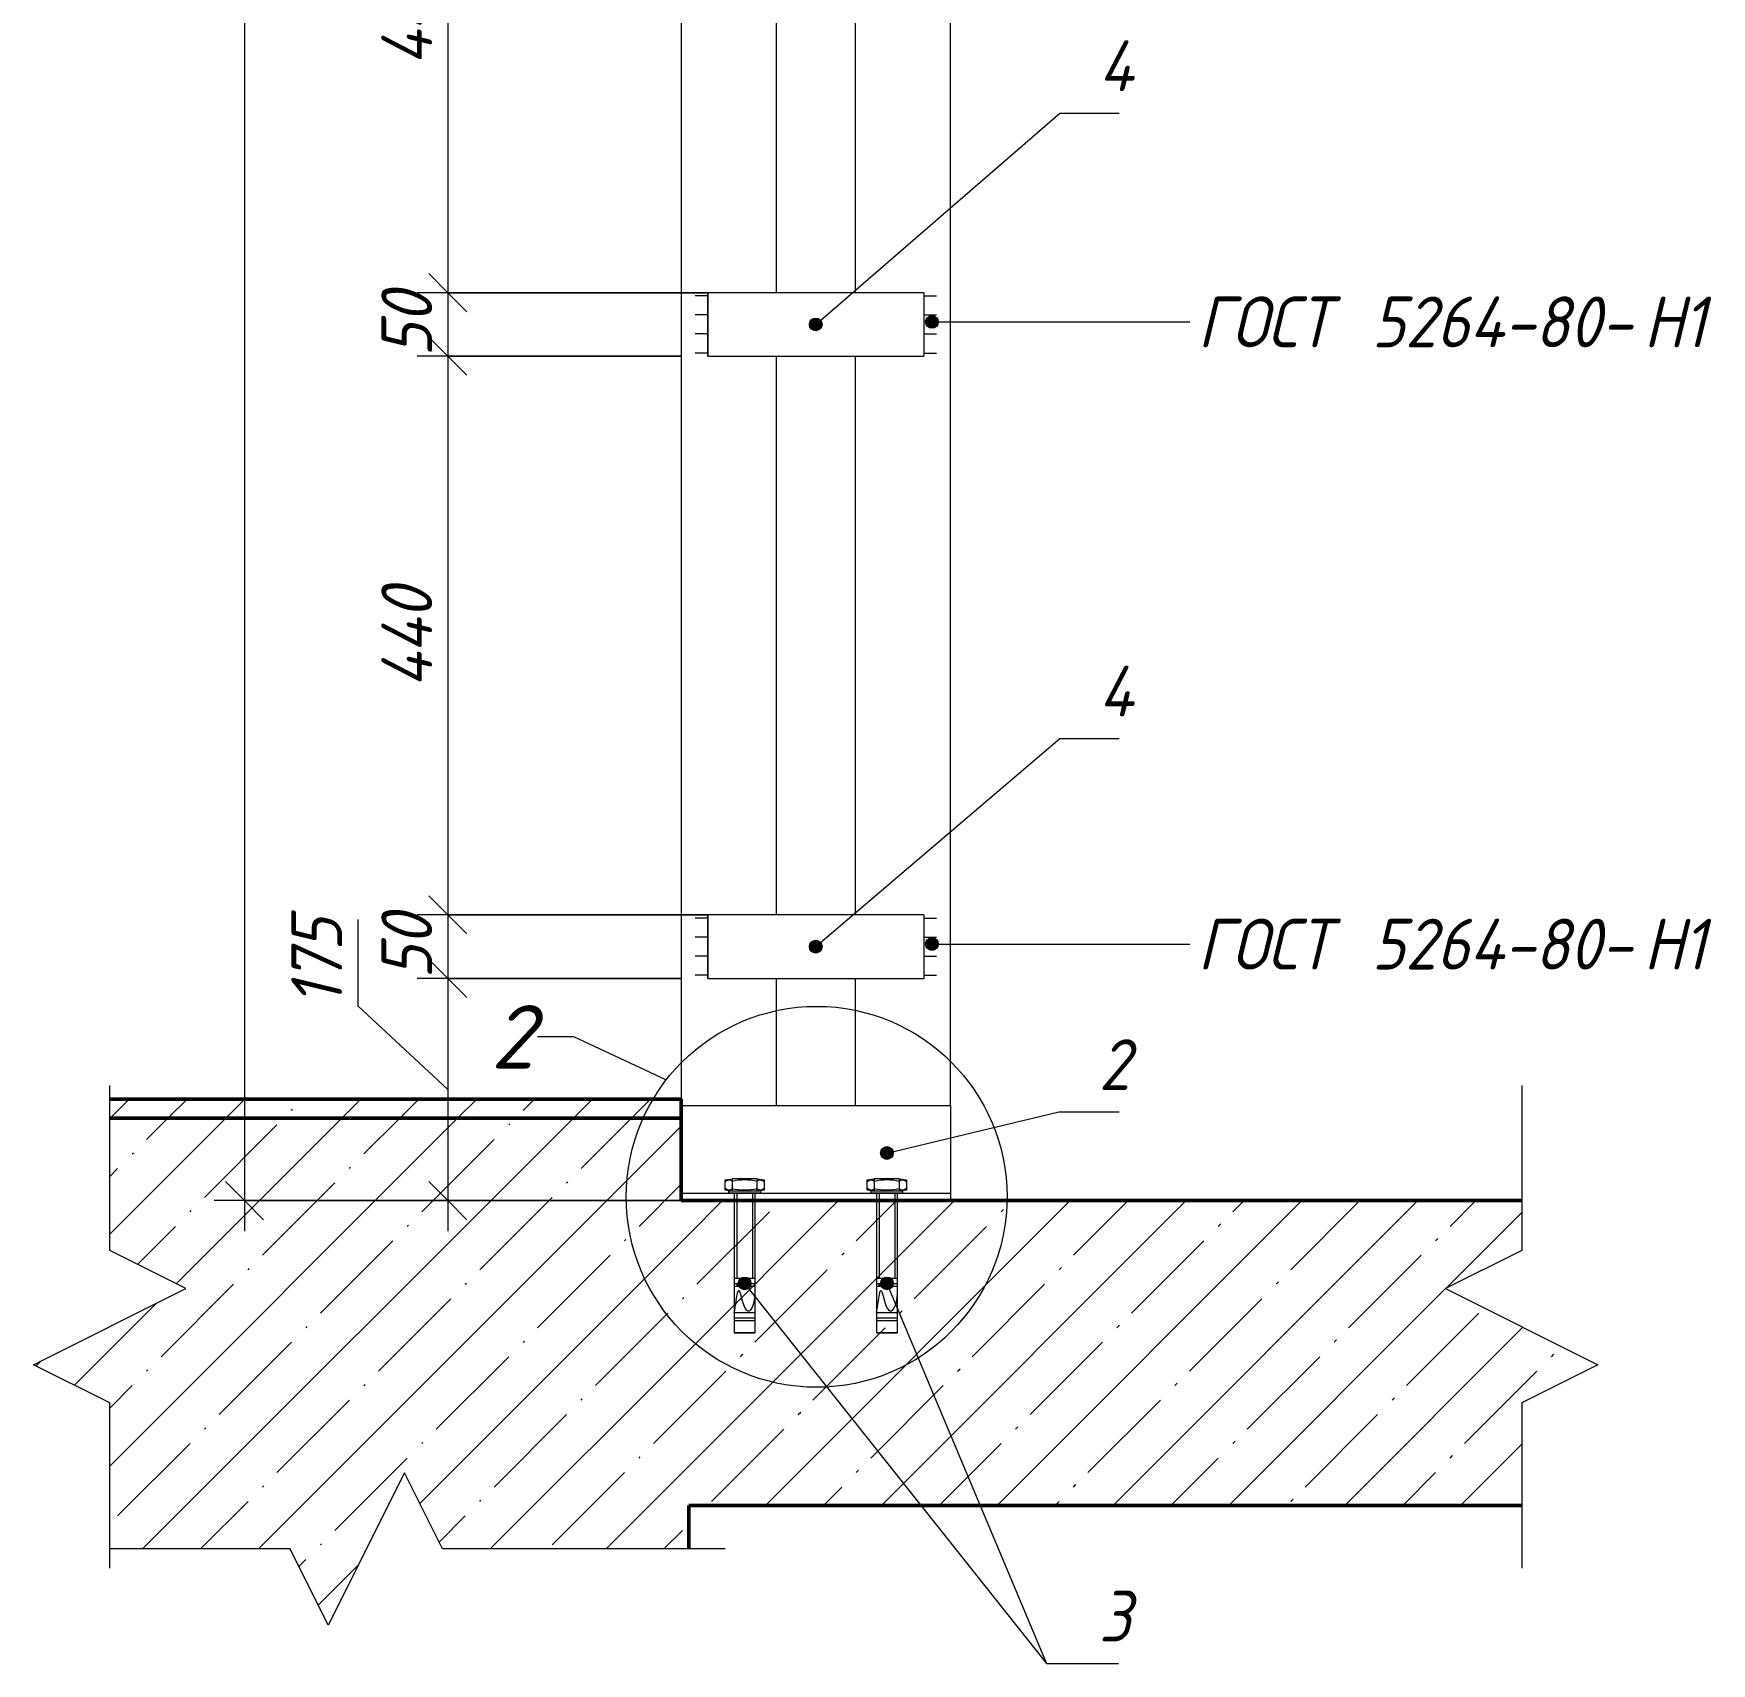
# Model space of a CAD drawing. Header units: millimetres. Extents: x 7563 to 35266, y -386 to 7164.
# Drawn here: x 12714 to 14035, y 3756 to 5039 of the extents above; entities that cross this region are included whole.
import ezdxf

# ---------------------------------------------------------------- set-up
doc = ezdxf.new("R2010")
doc.units = ezdxf.units.MM
for name, color, linetype, lineweight in [('A-ANNO-DIMS', 7, 'Continuous', 9), ('A-ANNO-DIMS-20', 7, 'Continuous', 9), ('A-DETL-1', 7, 'Continuous', 5), ('A-DETL-5', 7, 'Continuous', 50), ('A-DETL-GENF-1', 7, 'Continuous', 5), ('A-FLOR-FNSH-1', 7, 'Continuous', 50), ('A-FLOR-PATT-1', 7, 'Continuous', 5), ('A-GENM', 7, 'Continuous', 9), ('A-GENM-IDEN', 7, 'Continuous', 9), ('G-ANNO-TEXT', 7, 'Continuous', 9)]:
    doc.layers.add(name, color=color, linetype=linetype, lineweight=lineweight)
doc.styles.add('ISOCPEUR_I_1', font='isocpeui.ttf', dxfattribs={"width": 0.9, "height": 40})
doc.styles.add('ISOCPEUR_I_2', font='isocpeui.ttf', dxfattribs={"height": 50})
doc.dimstyles.new('ISO-2_0_0_9К_СРЕДНИЙ_2', dxfattribs={"dimscale": 304.8, "dimtxt": 39.839247, "dimasz": 0.098425, "dimexe": 0.07874, "dimexo": 0, "dimgap": 0, "dimtad": 1, "dimdec": 0, "dimzin": 0, "dimdsep": 46, "dimtxsty": 'ISOCPEUR_I_1', "dimblk1": 'OBLIQUE', "dimblk2": 'OBLIQUE', "dimsah": 1, "dimcen": 0.09, "dimdle": 0.07874, "dimazin": 0, "dimtfac": 1, "dimtdec": 4, "dimtix": 1, "dimtmove": 0, "dimatfit": 3, "dimfxl": 1, "dimtvp": 1, "dimtolj": 1, "dimtzin": 0, "dimarcsym": 2})
doc.dimstyles.new('ISO-2_0_0_9К_СРЕДНИЙ_4', dxfattribs={"dimscale": 304.8, "dimtxt": 39.839247, "dimasz": 0.098425, "dimexe": 0.07874, "dimexo": 0, "dimgap": 0, "dimtad": 1, "dimdec": 0, "dimzin": 0, "dimdsep": 46, "dimtxsty": 'ISOCPEUR_I_1', "dimblk1": 'OBLIQUE', "dimblk2": 'OBLIQUE', "dimsah": 1, "dimcen": 0.09, "dimdle": 0.07874, "dimazin": 0, "dimtfac": 1, "dimtdec": 4, "dimtix": 1, "dimtmove": 1, "dimatfit": 3, "dimfxl": 1, "dimtvp": 1, "dimtolj": 1, "dimtzin": 0, "dimarcsym": 2})
pattern_1 = [(45, (5594.71, 4305), (-45.6197, 45.6197), []), (45, (5640.33, 4305), (-45.6197, 45.6197), [80.645, -16.129, 1.341, -14.788])]

# ---------------------------------------------------------------- blocks, each defined once
blk = doc.blocks.new('Стойка_Влож_Полоса боковая - Полоса-27101091-АР1_1_СМ-7')
at = {"layer": 'A-GENM'}
for p, q in [((30625, 6745), (30625, 6795)), ((30795, 6795), (30625, 6795)), ((30795, 6795), (30795, 6745)), ((30625, 6745), (30795, 6745))]:
    blk.add_line(p, q, dxfattribs=at)
blk = doc.blocks.new('Стойка_Влож_Уголок - Уголок-28383786-АР1_1_СМ-7')
at = {"layer": 'A-GENM'}
for p, q in [((30741, 6800), (30741, 6795)), ((30816, 4195), (30816, 6800)), ((30741, 6745), (30741, 6305)), ((30741, 6255), (30741, 5815)), ((30741, 5765), (30741, 5325)), ((30741, 5275), (30741, 4835)), ((30741, 4785), (30741, 4345)), ((30741, 4295), (30741, 4195))]:
    blk.add_line(p, q, dxfattribs=at)
blk = doc.blocks.new('DET_L_Линия разрыва1 - М20-27087724-АР1_1_СМ-7')
at = {"layer": 'A-DETL-GENF-1'}
for p, q in [((31266, 4210.7), (31266, 4080.7)), ((31266, 4080.7), (31206, 4050.7)), ((31206, 4050.7), (31326, 3990.7)), ((31326, 3990.7), (31266, 3960.7)), ((31266, 3960.7), (31266, 3830.7))]:
    blk.add_line(p, q, dxfattribs=at)
blk = doc.blocks.new('DET_L_Линия разрыва1 - М20-29865857-АР1_1_СМ-7')
at = {"layer": 'A-DETL-GENF-1'}
for p, q in [((30386.1, 3905.7), (30326.1, 3785.7)), ((30416.1, 3845.7), (30386.1, 3905.7)), ((30296.1, 3845.7), (30154, 3845.7)), ((30326.1, 3785.7), (30296.1, 3845.7)), ((30638.6, 3845.7), (30416.1, 3845.7))]:
    blk.add_line(p, q, dxfattribs=at)
blk = doc.blocks.new('DET_L_Линия разрыва1 - М20-27085586-АР1_1_СМ-7')
at = {"layer": 'A-DETL-GENF-1'}
for p, q in [((30154, 4080.7), (30154, 4210.7)), ((30214, 4050.7), (30154, 4080.7)), ((30094, 3990.7), (30214, 4050.7)), ((30154, 3960.7), (30094, 3990.7)), ((30154, 3830.7), (30154, 3960.7))]:
    blk.add_line(p, q, dxfattribs=at)
blk = doc.blocks.new('DIMBLOCK46-АР1_1_СМ-7')
at = {"layer": 'A-ANNO-DIMS-20', "lineweight": 20}
for p, q in [((13039.8, 5275), (13024.8, 5290)), ((13039.8, 5275), (13054.8, 5260)), ((13039.8, 4835), (13024.8, 4850)), ((13039.8, 4835), (13054.8, 4820))]:
    blk.add_line(p, q, dxfattribs=at)
at = {"layer": 'A-ANNO-DIMS-20'}
for p, q in [((13244.6, 5275), (13015.8, 5275)), ((13039.8, 5275), (13039.8, 4835)), ((13039.8, 5275), (13244.6, 5275)), ((13244.6, 4835), (13015.8, 4835)), ((13039.8, 4835), (13244.6, 4835))]:
    blk.add_line(p, q, dxfattribs=at)
at = {"layer": 'A-ANNO-DIMS-20', "color": 0, "insert": (12987.5, 5014), "char_height": 40, "width": 98.372, "attachment_point": 1, "rotation": 90, "line_spacing_factor": 1.149209, "style": 'ISOCPEUR_I_1'}
blk.add_mtext('440', dxfattribs=at)
blk = doc.blocks.new('_Oblique')
at = {"color": 0, "linetype": 'ByBlock', "lineweight": -2}
blk.add_line((-0.5, -0.5), (0.5, 0.5), dxfattribs=at)
blk = doc.blocks.new('DIMBLOCK47-АР1_1_СМ-7')
at = {"layer": 'A-ANNO-DIMS-20', "lineweight": 20}
for p, q in [((13039.8, 4835), (13024.8, 4850)), ((13039.8, 4835), (13054.8, 4820)), ((13039.8, 4785), (13024.8, 4800)), ((13039.8, 4785), (13054.8, 4770))]:
    blk.add_line(p, q, dxfattribs=at)
at = {"layer": 'A-ANNO-DIMS-20'}
for p, q in [((13244.6, 4835), (13015.8, 4835)), ((13039.8, 4835), (13039.8, 4785)), ((13039.8, 4835), (13244.6, 4835)), ((13223.6, 4785), (13015.8, 4785)), ((13039.8, 4785), (13223.6, 4785))]:
    blk.add_line(p, q, dxfattribs=at)
at = {"layer": 'A-ANNO-DIMS-20', "color": 0, "insert": (12987.5, 4784.7), "char_height": 40, "width": 60.678, "attachment_point": 1, "rotation": 90, "line_spacing_factor": 1.149209, "style": 'ISOCPEUR_I_1'}
blk.add_mtext('50', dxfattribs=at)
blk = doc.blocks.new('DIMBLOCK48-АР1_1_СМ-7')
at = {"layer": 'A-ANNO-DIMS-20', "lineweight": 20}
for p, q in [((13039.8, 4785), (13024.8, 4800)), ((13039.8, 4785), (13054.8, 4770)), ((13039.8, 4345), (13024.8, 4360)), ((13039.8, 4345), (13054.8, 4330))]:
    blk.add_line(p, q, dxfattribs=at)
at = {"layer": 'A-ANNO-DIMS-20'}
for p, q in [((13223.6, 4785), (13015.8, 4785)), ((13039.8, 4785), (13039.8, 4345)), ((13039.8, 4785), (13223.6, 4785)), ((13244.6, 4345), (13015.8, 4345)), ((13039.8, 4345), (13244.6, 4345))]:
    blk.add_line(p, q, dxfattribs=at)
at = {"layer": 'A-ANNO-DIMS-20', "color": 0, "insert": (12987.5, 4524), "char_height": 40, "width": 98.372, "attachment_point": 1, "rotation": 90, "line_spacing_factor": 1.149209, "style": 'ISOCPEUR_I_1'}
blk.add_mtext('440', dxfattribs=at)
blk = doc.blocks.new('DIMBLOCK49-АР1_1_СМ-7')
at = {"layer": 'A-ANNO-DIMS-20', "lineweight": 20}
for p, q in [((13039.8, 4345), (13024.8, 4360)), ((13039.8, 4345), (13054.8, 4330)), ((13039.8, 4295), (13024.8, 4310)), ((13039.8, 4295), (13054.8, 4280))]:
    blk.add_line(p, q, dxfattribs=at)
at = {"layer": 'A-ANNO-DIMS-20'}
for p, q in [((13244.6, 4345), (13015.8, 4345)), ((13039.8, 4345), (13039.8, 4295)), ((13039.8, 4345), (13244.6, 4345)), ((13223.6, 4295), (13015.8, 4295)), ((13039.8, 4295), (13223.6, 4295))]:
    blk.add_line(p, q, dxfattribs=at)
at = {"layer": 'A-ANNO-DIMS-20', "color": 0, "insert": (12987.5, 4294.7), "char_height": 40, "width": 60.678, "attachment_point": 1, "rotation": 90, "line_spacing_factor": 1.149209, "style": 'ISOCPEUR_I_1'}
blk.add_mtext('50', dxfattribs=at)
blk = doc.blocks.new('DIMBLOCK50-АР1_1_СМ-7')
at = {"layer": 'A-ANNO-DIMS-20'}
for p, q in [((12968.9, 4341.5), (12968.9, 4273.3)), ((13223.6, 4295), (13015.8, 4295)), ((13039.8, 4295), (13039.8, 4096)), ((13039.8, 4295), (13223.6, 4295)), ((12968.9, 4273.3), (13039.8, 4207.5)), ((13229.6, 4120), (13015.8, 4120)), ((13039.8, 4120), (13229.6, 4120))]:
    blk.add_line(p, q, dxfattribs=at)
at = {"layer": 'A-ANNO-DIMS-20', "lineweight": 20}
for p, q in [((13039.8, 4295), (13024.8, 4310)), ((13039.8, 4295), (13054.8, 4280)), ((13039.8, 4120), (13024.8, 4135)), ((13039.8, 4120), (13054.8, 4105))]:
    blk.add_line(p, q, dxfattribs=at)
at = {"layer": 'A-ANNO-DIMS-20', "color": 0, "insert": (12916.6, 4273.3), "char_height": 40, "width": 81.824, "attachment_point": 1, "rotation": 90, "line_spacing_factor": 1.149209, "style": 'ISOCPEUR_I_1'}
blk.add_mtext('175', dxfattribs=at)
blk = doc.blocks.new('DIMBLOCK51-АР1_1_СМ-7')
at = {"layer": 'A-ANNO-DIMS-20'}
for p, q in [((12879.8, 6824), (12879.8, 4096)), ((13223.6, 6800), (12855.8, 6800)), ((12879.8, 6800), (13223.6, 6800)), ((13229.6, 4120), (12855.8, 4120)), ((12879.8, 4120), (13229.6, 4120))]:
    blk.add_line(p, q, dxfattribs=at)
at = {"layer": 'A-ANNO-DIMS-20', "lineweight": 20}
for p, q in [((12879.8, 6800), (12864.8, 6815)), ((12879.8, 6800), (12894.8, 6785)), ((12879.8, 4120), (12864.8, 4135)), ((12879.8, 4120), (12894.8, 4105))]:
    blk.add_line(p, q, dxfattribs=at)
at = {"layer": 'A-ANNO-DIMS-20', "color": 0, "insert": (12827.5, 5409.4), "char_height": 40, "width": 121.356, "attachment_point": 1, "rotation": 90, "line_spacing_factor": 1.149209, "style": 'ISOCPEUR_I_1'}
blk.add_mtext('2680', dxfattribs=at)

msp = doc.modelspace()

# ---------------------------------------------------------------- hatches: boundary and pattern name
at = {"layer": 'A-DETL-GENF-1'}
h = msp.add_hatch(dxfattribs=at)
h.set_pattern_fill('FP_9', color=256, style=0, pattern_type=2)
h.set_pattern_definition(pattern_1)
h.paths.add_polyline_path([(12773.6, 4185), (13223.6, 4185), (13223.6, 4200), (12773.6, 4200)], flags=0)
h = msp.add_hatch(dxfattribs=at)
h.set_pattern_fill('FP_9', color=256, style=0, pattern_type=2)
h.set_pattern_definition(pattern_1)
h.paths.add_polyline_path([(12945.7, 3785.7), (13005.7, 3905.7), (13035.7, 3845.7), (13229.6, 3845.7), (13229.6, 4120), (13223.6, 4120), (13223.6, 4185), (12773.6, 4185), (12773.6, 4080.7), (12833.6, 4050.7), (12713.6, 3990.7), (12773.6, 3960.7), (12773.6, 3845.7), (12915.7, 3845.7), (12927.1, 3822.9)], flags=0)
at = {"layer": 'A-FLOR-PATT-1'}
h = msp.add_hatch(dxfattribs=at)
h.set_pattern_fill('FP_8', color=256, style=0, pattern_type=2)
h.set_pattern_definition([(45, (5594.71, 4305), (-45.6197, 45.6197), []), (45, (5640.33, 4305), (-45.6197, 45.6197), [80.645, -16.129, 2.682, -13.447])])
h.paths.add_polyline_path([(13229.6, 3880), (13885.6, 3880), (13885.6, 3960.7), (13945.6, 3990.7), (13825.6, 4050.7), (13885.6, 4080.7), (13885.6, 4120), (13229.6, 4120), (13229.6, 3990.7)], flags=0)
at = {"layer": 'A-GENM-IDEN'}
h = msp.add_hatch(color=256, dxfattribs=at)
edge = h.paths.add_edge_path(flags=0)
edge.add_arc((13329.6, 4810), 5, 0, 360)
h = msp.add_hatch(color=256, dxfattribs=at)
edge = h.paths.add_edge_path(flags=0)
edge.add_arc((13329.6, 4320), 5, 0, 360)
h = msp.add_hatch(color=256, dxfattribs=at)
edge = h.paths.add_edge_path(flags=0)
edge.add_arc((13385.6, 4157.5), 5, 0, 360)
h = msp.add_hatch(color=256, dxfattribs=at)
edge = h.paths.add_edge_path(flags=0)
edge.add_arc((13273.6, 4054.8), 5, 0, 360)
h = msp.add_hatch(color=256, dxfattribs=at)
edge = h.paths.add_edge_path(flags=0)
edge.add_arc((13385.6, 4054.8), 5, 0, 360)
at = {"layer": 'G-ANNO-TEXT'}
h = msp.add_hatch(color=256, dxfattribs=at)
edge = h.paths.add_edge_path(flags=0)
edge.add_arc((13421.1, 4812), 5, 0, 360)
h = msp.add_hatch(color=256, dxfattribs=at)
edge = h.paths.add_edge_path(flags=0)
edge.add_arc((13421.1, 4322), 5, 0, 360)

# ---------------------------------------------------------------- linework, layer by layer
at = {"layer": 'A-DETL-1'}
for p, q in [((13244.6, 4832.5), (13234.6, 4832.5)), ((13244.6, 4835), (13244.6, 4785)), ((13414.6, 4835), (13414.6, 4785)), ((13414.6, 4832.5), (13424.6, 4832.5)), ((13244.6, 4817.5), (13234.6, 4817.5)), ((13414.6, 4817.5), (13424.6, 4817.5)), ((13244.6, 4802.5), (13234.6, 4802.5)), ((13414.6, 4802.5), (13424.6, 4802.5)), ((13244.6, 4787.5), (13234.6, 4787.5)), ((13414.6, 4787.5), (13424.6, 4787.5)), ((13244.6, 4342.5), (13234.6, 4342.5)), ((13244.6, 4345), (13244.6, 4295)), ((13414.6, 4345), (13414.6, 4295)), ((13414.6, 4342.5), (13424.6, 4342.5)), ((13244.6, 4327.5), (13234.6, 4327.5)), ((13414.6, 4327.5), (13424.6, 4327.5)), ((13244.6, 4312.5), (13234.6, 4312.5)), ((13414.6, 4312.5), (13424.6, 4312.5)), ((13244.6, 4297.5), (13234.6, 4297.5)), ((13414.6, 4297.5), (13424.6, 4297.5)), ((13258.2, 4136.4), (13263.7, 4137.2)), ((13258.2, 4128.2), (13258.2, 4136.4)), ((13283.5, 4137.2), (13263.7, 4137.2)), ((13263.7, 4137.2), (13263.7, 4127.4)), ((13283.5, 4137.2), (13289, 4136.4)), ((13283.5, 4127.4), (13283.5, 4137.2)), ((13289, 4136.4), (13289, 4128.2)), ((13370.2, 4136.4), (13375.7, 4137.2)), ((13370.2, 4128.2), (13370.2, 4136.4)), ((13395.5, 4137.2), (13375.7, 4137.2)), ((13375.7, 4137.2), (13375.7, 4127.4)), ((13395.5, 4137.2), (13401, 4136.4)), ((13395.5, 4127.4), (13395.5, 4137.2)), ((13401, 4136.4), (13401, 4128.2)), ((13263.7, 4127.4), (13258.2, 4128.2)), ((13286.3, 4127.4), (13260.9, 4127.4)), ((13260.9, 4127.4), (13260.9, 4126)), ((13286.3, 4126), (13260.9, 4126)), ((13283.5, 4127.4), (13263.7, 4127.4)), ((13265.4, 4126), (13265.4, 4016)), ((13267.5, 4126), (13267.5, 4058.9)), ((13268.1, 4126), (13270.1, 4126)), ((13279.8, 4126), (13279.8, 4058.9)), ((13281.9, 4016), (13281.9, 4126)), ((13289, 4128.2), (13283.5, 4127.4)), ((13286.3, 4126), (13286.3, 4127.4)), ((13375.7, 4127.4), (13370.2, 4128.2)), ((13398.3, 4127.4), (13372.9, 4127.4)), ((13372.9, 4127.4), (13372.9, 4126)), ((13398.3, 4126), (13372.9, 4126)), ((13395.5, 4127.4), (13375.7, 4127.4)), ((13377.4, 4126), (13377.4, 4016)), ((13379.5, 4126), (13379.5, 4058.9)), ((13380.1, 4126), (13382.1, 4126)), ((13391.8, 4126), (13391.8, 4058.9)), ((13393.9, 4016), (13393.9, 4126)), ((13401, 4128.2), (13395.5, 4127.4)), ((13398.3, 4126), (13398.3, 4127.4)), ((13265.4, 4058.9), (13281.9, 4058.9)), ((13377.4, 4058.9), (13393.9, 4058.9)), ((13265.4, 4054.8), (13281.9, 4054.8)), ((13265.4, 4052.7), (13281.9, 4052.7)), ((13267.4, 4054.8), (13267.4, 4052.7)), ((13267.5, 4054.8), (13267.5, 4052.7)), ((13377.4, 4054.8), (13393.9, 4054.8)), ((13377.4, 4052.7), (13393.9, 4052.7)), ((13379.4, 4054.8), (13379.4, 4052.7)), ((13379.5, 4054.8), (13379.5, 4052.7)), ((13265.4, 4031.8), (13281.9, 4031.8)), ((13377.4, 4031.8), (13393.9, 4031.8)), ((13265.4, 4027.6), (13281.9, 4027.6)), ((13266.3, 4025.6), (13280.9, 4025.6)), ((13377.4, 4027.6), (13393.9, 4027.6)), ((13378.3, 4025.6), (13392.9, 4025.6)), ((13281.9, 4016), (13265.4, 4016)), ((13265.4, 4016), (13281.9, 4016)), ((13393.9, 4016), (13377.4, 4016)), ((13377.4, 4016), (13393.9, 4016))]:
    msp.add_line(p, q, dxfattribs=at)
msp.add_circle((13330.3, 4123), 150, dxfattribs=at)
for centre, radius, start, end in [((13261.3, 4131.9), 4.23, 56.0803, 137.7236), ((13273.6, 4093.5), 42.8, 76.6145, 103.3855), ((13285.9, 4131.9), 4.23, 42.2764, 123.9197), ((13373.3, 4131.9), 4.23, 56.0803, 137.7236), ((13385.6, 4093.5), 42.8, 76.6145, 103.3855), ((13397.9, 4131.9), 4.23, 42.2764, 123.9197), ((13261.3, 4132.7), 4.23, 222.2764, 303.9197), ((13273.6, 4171.2), 42.8, 256.6145, 283.3855), ((13285.9, 4132.7), 4.23, 236.0803, 317.7236), ((13373.3, 4132.7), 4.23, 222.2764, 303.9197), ((13385.6, 4171.2), 42.8, 256.6145, 283.3855), ((13397.9, 4132.7), 4.23, 236.0803, 317.7236), ((13266.5, 4026.9), 1.38, 210.8995, 261.2766), ((13280.7, 4026.9), 1.38, 278.7234, 329.1005), ((13378.5, 4026.9), 1.38, 210.8995, 261.2766), ((13392.7, 4026.9), 1.38, 278.7234, 329.1005)]:
    msp.add_arc(centre, radius, start, end, dxfattribs=at)
for points in [[(13265.4, 4031.8), (13266.5, 4036.5), (13269, 4062), (13272.8, 4024.5), (13281.9, 4036.5), (13281.9, 4047.5)], [(13377.4, 4031.8), (13378.5, 4036.5), (13381, 4062), (13384.8, 4024.5), (13393.9, 4036.5), (13393.9, 4047.5)]]:
    msp.add_open_spline(points, degree=3, knots=[3.947128, 3.947128, 3.947128, 3.947128, 10.095996, 20.129437, 28.583816, 28.583816, 28.583816, 28.583816], dxfattribs=at)
at = {"layer": 'A-DETL-5'}
for p, q in [((13223.6, 4200), (12773.6, 4200)), ((13223.6, 4185), (13223.6, 4200)), ((12773.6, 4185), (13223.6, 4185)), ((13223.6, 4120), (13223.6, 4185)), ((13229.6, 4120), (13223.6, 4120)), ((13229.6, 3845.7), (13229.6, 3880))]:
    msp.add_line(p, q, dxfattribs=at)
at = {"layer": 'A-FLOR-FNSH-1'}
for p, q in [((13885.6, 4120), (13229.6, 4120)), ((13229.6, 3880), (13885.6, 3880))]:
    msp.add_line(p, q, dxfattribs=at)
at = {"layer": 'A-GENM'}
for p, q in [((13223.6, 6800), (13223.6, 4200)), ((13298.6, 4835), (13298.6, 5275)), ((13298.6, 4345), (13298.6, 4785)), ((13298.6, 4195), (13298.6, 4295)), ((13223.6, 4195), (13435.6, 4195)), ((13435.6, 4195), (13435.6, 4126)), ((13223.6, 4126), (13435.6, 4126)), ((13435.6, 4126), (13435.6, 4120))]:
    msp.add_line(p, q, dxfattribs=at)
at = {"layer": 'A-GENM-IDEN'}
for p, q in [((13329.6, 4810), (13521.9, 4976.5)), ((13521.9, 4976.5), (13568.6, 4976.5)), ((13329.6, 4320), (13521.9, 4483.9)), ((13521.9, 4483.9), (13568.6, 4483.9)), ((13385.6, 4157.5), (13521.1, 4189.9)), ((13521.1, 4189.9), (13568.6, 4189.9)), ((13273.6, 4054.8), (13511.3, 3755.5)), ((13385.6, 4054.8), (13511.3, 3755.5)), ((13511.3, 3755.5), (13568, 3755.5)), ((13511.3, 3755.5), (13568, 3755.5))]:
    msp.add_line(p, q, dxfattribs=at)
for centre in [(13329.6, 4810), (13329.6, 4320), (13385.6, 4157.5), (13273.6, 4054.8), (13385.6, 4054.8)]:
    msp.add_circle(centre, 5, dxfattribs=at)
at = {"layer": 'G-ANNO-TEXT'}
for p, q in [((13421.1, 4812), (13624.3, 4812)), ((13421.1, 4322), (13624.3, 4322)), ((13139, 4249), (13110.6, 4249)), ((13211.5, 4215), (13139, 4249))]:
    msp.add_line(p, q, dxfattribs=at)
for centre in [(13421.1, 4812), (13421.1, 4322)]:
    msp.add_circle(centre, 5, dxfattribs=at)

# ---------------------------------------------------------------- block references
at = {"layer": 'A-DETL-GENF-1'}
for name in ['DET_L_Линия разрыва1 - М20-27085586-АР1_1_СМ-7', 'DET_L_Линия разрыва1 - М20-27087724-АР1_1_СМ-7', 'DET_L_Линия разрыва1 - М20-29865857-АР1_1_СМ-7']:
    msp.add_blockref(name, (-17380.4, 0), dxfattribs=at)
at = {"layer": 'A-GENM'}
for name, p in [('Стойка_Влож_Уголок - Уголок-28383786-АР1_1_СМ-7', (-17380.4, 0)), ('Стойка_Влож_Полоса боковая - Полоса-27101091-АР1_1_СМ-7', (-17380.4, -1960)), ('Стойка_Влож_Полоса боковая - Полоса-27101091-АР1_1_СМ-7', (-17380.4, -2450))]:
    msp.add_blockref(name, p, dxfattribs=at)

# ---------------------------------------------------------------- texts
at = {"layer": 'A-GENM-IDEN', "char_height": 40, "attachment_point": 1, "style": 'ISOCPEUR_I_1'}
for s, insert, width in [('\\fISOCPEUR|b0|i1|c204|p34|;\\W.9;4', (13552.5, 5033.7), 37.519), ('\\fISOCPEUR|b0|i1|c204|p34|;\\W.9;4', (13552.5, 4541.2), 37.519), ('\\fISOCPEUR|b0|i1|c204|p34|;\\W.9;2', (13552.5, 4247.1), 31.747), ('\\fISOCPEUR|b0|i1|c204|p34|;\\W.9;3', (13552.5, 3812.8), 31.747), ('\\fISOCPEUR|b0|i1|c204|p34|;\\W.9;3', (13552.5, 3812.8), 31.747)]:
    msp.add_mtext(s, dxfattribs=dict(at, insert=insert, width=width))
at = {"layer": 'G-ANNO-TEXT', "attachment_point": 1}
for s, insert, char_height, width, style in [('ГОСТ', (13630.3, 4832), 40, 138.532, 'ISOCPEUR_I_1'), (' 5264-80-', (13744.6, 4832), 40, 287.164, 'ISOCPEUR_I_1'), ('\\fISOCPEUR|b0|i1|c204|p34|;\\W.9;Н', (13981.5, 4832), 40, 37.519, 'ISOCPEUR_I_1'), ('\\fISOCPEUR|b0|i1|c204|p34|;\\W.9;1', (14012.5, 4832), 40, 23.089, 'ISOCPEUR_I_1'), ('ГОСТ', (13630.3, 4342), 40, 138.532, 'ISOCPEUR_I_1'), (' 5264-80-', (13744.6, 4342), 40, 287.164, 'ISOCPEUR_I_1'), ('\\fISOCPEUR|b0|i1|c204|p34|;\\W.9;Н', (13981.5, 4342), 40, 37.519, 'ISOCPEUR_I_1'), ('\\fISOCPEUR|b0|i1|c204|p34|;\\W.9;1', (14012.5, 4342), 40, 23.089, 'ISOCPEUR_I_1'), ('\\fISOCPEUR|b0|i1|c204|p34|;2', (13073.6, 4274), 50, 44.895, 'ISOCPEUR_I_2')]:
    msp.add_mtext(s, dxfattribs=dict(at, insert=insert, char_height=char_height, width=width, style=style))

# ---------------------------------------------------------------- dimensions: what is measured, and where the dimension line sits
at = {"layer": 'A-ANNO-DIMS'}
for base, p1, p2, override, picture, middle in [((12879.8, 4120), (13223.6, 6800), (13229.6, 4120), {"dimpost": '<>', "dimfxl": 2680.006689}, 'DIMBLOCK51-АР1_1_СМ-7', (12859.8, 5460)), ((13039.8, 4835), (13244.6, 5275), (13244.6, 4835), {"dimpost": '<>', "dimfxl": 440}, 'DIMBLOCK46-АР1_1_СМ-7', (13019.8, 5055)), ((13039.8, 4785), (13244.6, 4835), (13223.6, 4785), {"dimpost": '<>', "dimfxl": 54.230987}, 'DIMBLOCK47-АР1_1_СМ-7', (13019.8, 4810)), ((13039.8, 4345), (13223.6, 4785), (13244.6, 4345), {"dimpost": '<>', "dimfxl": 440.500851}, 'DIMBLOCK48-АР1_1_СМ-7', (13019.8, 4565)), ((13039.8, 4295), (13244.6, 4345), (13223.6, 4295), {"dimpost": '<>', "dimfxl": 54.230987}, 'DIMBLOCK49-АР1_1_СМ-7', (13019.8, 4320))]:
    dim = msp.add_linear_dim(base=base, p1=p1, p2=p2, angle=90, dimstyle='ISO-2_0_0_9К_СРЕДНИЙ_2', override=override, dxfattribs=at)
    dim.commit()
    dim.dimension.update_dxf_attribs({"geometry": picture, "text_midpoint": middle})
dim = msp.add_linear_dim(base=(13039.8, 4120), p1=(13223.6, 4295), p2=(13229.6, 4120), angle=90, dimstyle='ISO-2_0_0_9К_СРЕДНИЙ_4', override={"dimpost": '<>', "dimfxl": 175.102827}, dxfattribs=at)
dim.commit()
dim.dimension.update_dxf_attribs({"geometry": 'DIMBLOCK50-АР1_1_СМ-7', "text_midpoint": (12943.3, 4314.2), "dimtype": 160, "text_rotation": 90})

doc.saveas('drawing.dxf')
